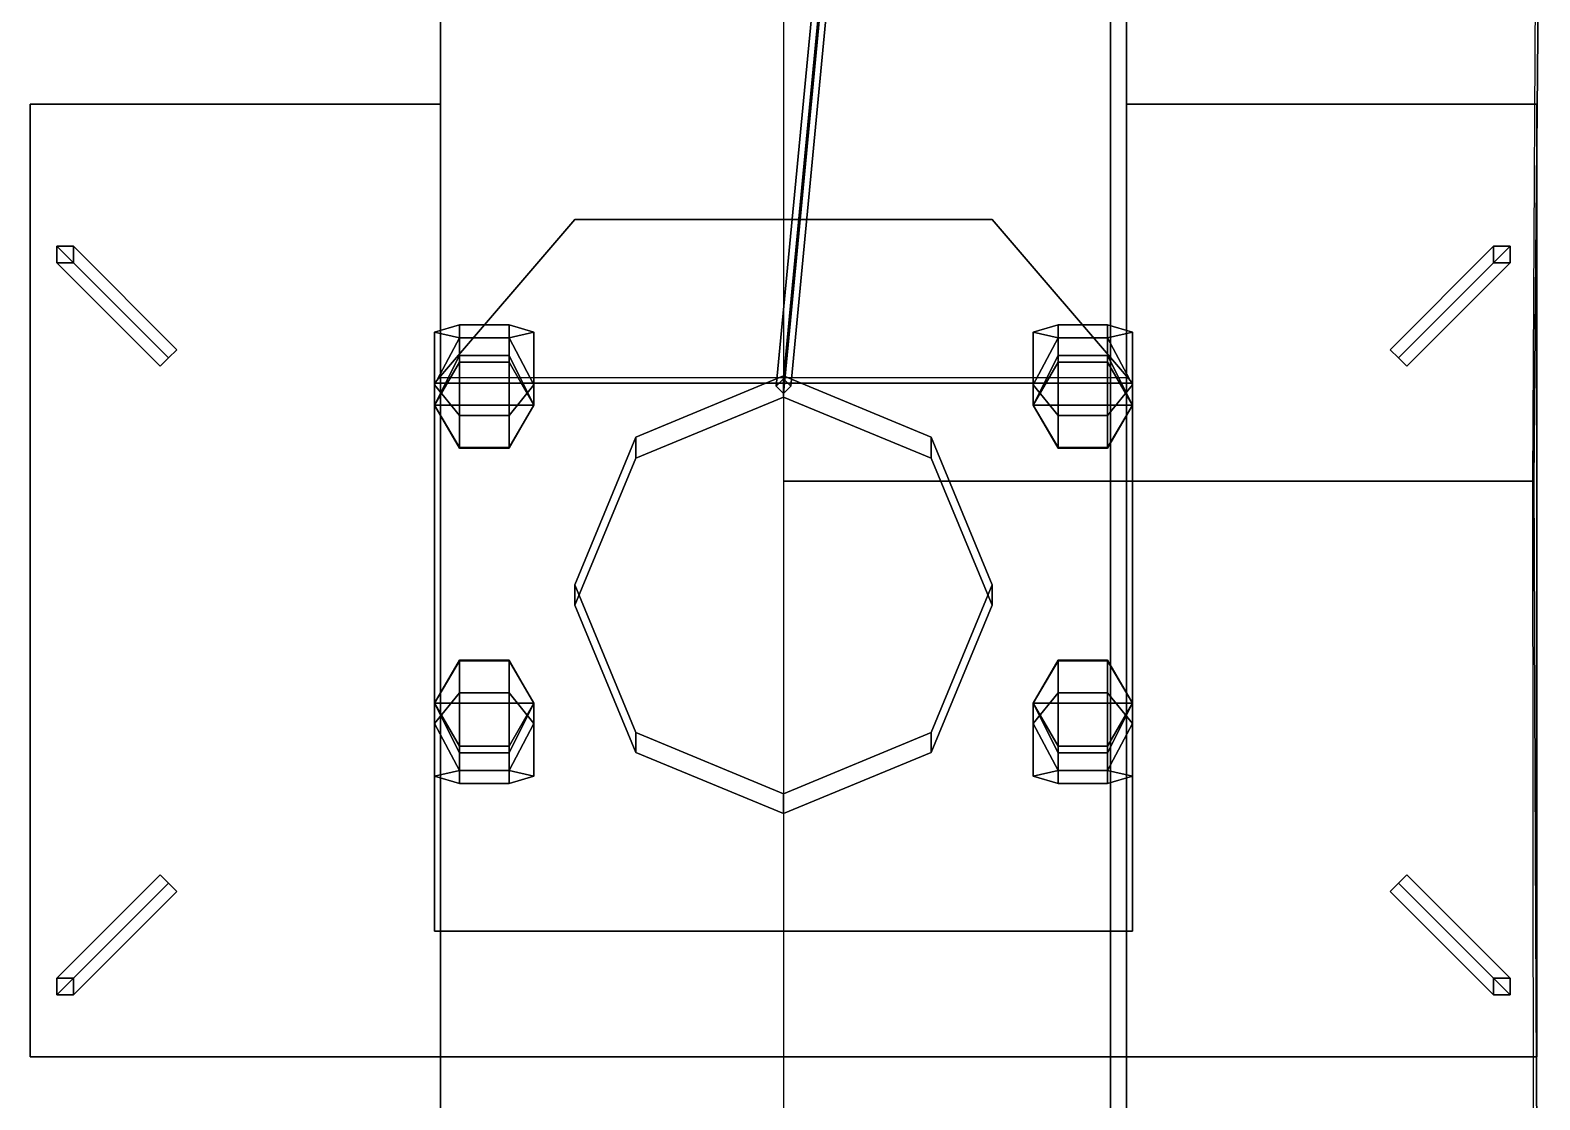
# Model space of a CAD drawing. Extents: x -5.2 to 5.2, y -31.7 to 31.7.
# Drawn here: x -5.16 to 5.18, y -5.12 to 2.2 of the extents above; entities that cross this region are included whole.
import ezdxf

# ---------------------------------------------------------------- set-up
doc = ezdxf.new("R2010")
doc.units = 0
doc.layers.get('0').update_dxf_attribs({"linetype": 'CONTINUOUS'})

msp = doc.modelspace()

# ---------------------------------------------------------------- linework, layer by layer
for points in [[(-2.35, 5.94, 0.59), (-2.35, -0.18, 0.57), (-2.35, -0.18, 2.85), (-2.35, 5.94, 2.85)], [(-2.35, 5.94, 2.85), (-2.35, -0.18, 2.85), (2.35, -0.18, 2.85), (2.35, 5.94, 2.85)], [(2.35, -0.18, 2.85), (2.35, -0.18, 0.57), (2.35, 5.94, 0.59), (2.35, 5.94, 2.85)], [(0.38, 3.79, 5.56), (0.33, 3.74, 5.56), (-0.05, -0.24, 9.92), (0, -0.19, 9.92)], [(0.33, 3.74, 5.56), (0.38, 3.69, 5.56), (0, -0.29, 9.92), (-0.05, -0.24, 9.92)], [(0.43, 3.74, 5.56), (0.38, 3.79, 5.56), (0, -0.19, 9.92), (0.05, -0.24, 9.92)], [(0.38, 3.69, 5.56), (0.43, 3.74, 5.56), (0.05, -0.24, 9.92), (0, -0.29, 9.92)], [(0, 3.69, 0.63), (0, -0.89, 0.71), (2.24, -0.89, 0.65), (2.24, 3.69, 0.57)], [(2.24, -0.89, 0.65), (5.14, -0.89, 0.48), (5.18, 3.69, 0.4), (2.24, 3.69, 0.57)], [(5.18, 3.69, 0.4), (5.14, -0.89, 0.48), (5.132, -0.89, -1), (5.157, 3.69, -1)], [(-5.16, 1.69, 2.85), (-5.16, -4.83, 2.85), (-2.35, -4.83, 2.85), (-2.35, 1.69, 2.85)], [(-2.35, 1.69, 2.85), (-2.35, -4.83, 2.85), (-5.16, -4.83, 2.85), (-5.16, 1.69, 2.85)], [(-5.16, 1.68, 2.85), (-5.16, 1.58, 2.85), (-5.16, 1.58, 1.58), (-5.16, 1.68, 1.58)], [(-5.16, 1.68, 1.58), (-5.16, 1.58, 1.58), (-5.16, 1.58, 2.85), (-5.16, 1.68, 2.85)], [(2.35, 1.69, 2.85), (2.35, -4.83, 2.85), (5.16, -4.83, 2.85), (5.16, 1.69, 2.85)], [(5.16, 1.69, 2.85), (5.16, -4.83, 2.85), (2.35, -4.83, 2.85), (2.35, 1.69, 2.85)], [(5.16, 1.68, 1.58), (5.16, 1.58, 1.58), (5.16, 1.58, 2.85), (5.16, 1.68, 2.85)], [(5.16, 1.68, 2.85), (5.16, 1.58, 2.85), (5.16, 1.58, 1.58), (5.16, 1.68, 1.58)], [(-1.43, 0.9, 0.63), (-2.39, -0.22, 0.63), (-2.39, -0.22, 3.71), (-1.43, 0.9, 3.71)], [(-1.43, 0.9, 3.71), (-2.39, -0.22, 3.71), (2.39, -0.22, 3.71), (1.43, 0.9, 3.71)], [(1.43, 0.9, 3.71), (1.43, 0.9, 0.63), (-1.43, 0.9, 0.63), (-1.43, 0.9, 3.71)], [(2.39, -0.22, 3.71), (2.39, -0.22, 0.63), (1.43, 0.9, 0.63), (1.43, 0.9, 3.71)], [(-4.977, 0.717, 4.5), (-4.863, 0.717, 4.42), (-4.863, 0.717, 0.62), (-4.977, 0.717, 0.62)], [(-4.977, 0.603, 4.42), (-4.977, 0.717, 4.5), (-4.977, 0.717, 0.62), (-4.977, 0.603, 0.62)], [(-4.213, -0.047, 5.52), (-4.156, 0.009, 5.44), (-4.863, 0.717, 4.42), (-4.977, 0.717, 4.5)], [(-4.269, -0.104, 5.44), (-4.213, -0.047, 5.52), (-4.977, 0.717, 4.5), (-4.977, 0.603, 4.42)], [(-4.863, 0.717, 4.42), (-4.863, 0.603, 4.34), (-4.863, 0.603, 0.62), (-4.863, 0.717, 0.62)], [(-4.156, 0.009, 5.44), (-4.213, -0.047, 5.36), (-4.863, 0.603, 4.34), (-4.863, 0.717, 4.42)], [(4.156, 0.009, 5.44), (4.213, -0.047, 5.52), (4.977, 0.717, 4.5), (4.863, 0.717, 4.42)], [(4.213, -0.047, 5.36), (4.156, 0.009, 5.44), (4.863, 0.717, 4.42), (4.863, 0.603, 4.34)], [(4.213, -0.047, 5.52), (4.269, -0.104, 5.44), (4.977, 0.603, 4.42), (4.977, 0.717, 4.5)], [(4.863, 0.717, 4.42), (4.977, 0.717, 4.5), (4.977, 0.717, 0.62), (4.863, 0.717, 0.62)], [(4.863, 0.603, 4.34), (4.863, 0.717, 4.42), (4.863, 0.717, 0.62), (4.863, 0.603, 0.62)], [(4.977, 0.717, 4.5), (4.977, 0.603, 4.42), (4.977, 0.603, 0.62), (4.977, 0.717, 0.62)], [(-4.863, 0.603, 4.34), (-4.977, 0.603, 4.42), (-4.977, 0.603, 0.62), (-4.863, 0.603, 0.62)], [(-4.213, -0.047, 5.36), (-4.269, -0.104, 5.44), (-4.977, 0.603, 4.42), (-4.863, 0.603, 4.34)], [(4.269, -0.104, 5.44), (4.213, -0.047, 5.36), (4.863, 0.603, 4.34), (4.977, 0.603, 4.42)], [(4.977, 0.603, 4.42), (4.863, 0.603, 4.34), (4.863, 0.603, 0.62), (4.977, 0.603, 0.62)], [(-5.16, 0.19, 1.59), (-5.16, 0.09, 1.59), (-5.16, 0.09, 2.85), (-5.16, 0.19, 2.85)], [(-5.16, 0.19, 2.85), (-5.16, 0.09, 2.85), (-5.16, 0.09, 1.59), (-5.16, 0.19, 1.59)], [(-2.22, 0.18, 7.34), (-2.39, 0.13, 6.7), (-2.39, -0.23, 6.7), (-2.22, -0.44, 7.11)], [(-2.39, 0.13, 6.7), (-2.22, 0.18, 7.34), (-2.22, -0.44, 7.11), (-2.39, -0.23, 6.7)], [(-2.39, 0.13, 6.7), (-2.22, 0.09, 6.08), (-2.22, 0.09, 6.08), (-2.39, -0.23, 6.7)], [(-2.22, 0.09, 6.08), (-2.39, 0.13, 6.7), (-2.39, -0.23, 6.7), (-2.22, 0.09, 6.08)], [(-1.88, 0.18, 7.34), (-2.22, 0.18, 7.34), (-2.22, -0.44, 7.11), (-1.88, -0.44, 7.11)], [(-2.22, 0.18, 7.34), (-1.88, 0.18, 7.34), (-1.88, -0.44, 7.11), (-2.22, -0.44, 7.11)], [(-1.71, 0.13, 6.7), (-1.88, 0.18, 7.34), (-1.88, -0.44, 7.11), (-1.71, -0.23, 6.7)], [(-1.88, 0.18, 7.34), (-1.71, 0.13, 6.7), (-1.71, -0.23, 6.7), (-1.88, -0.44, 7.11)], [(-1.88, 0.09, 6.08), (-1.71, 0.13, 6.7), (-1.71, -0.23, 6.7), (-1.88, 0.09, 6.08)], [(-1.71, 0.13, 6.7), (-1.88, 0.09, 6.08), (-1.88, 0.09, 6.08), (-1.71, -0.23, 6.7)], [(1.71, 0.13, 6.7), (1.88, 0.18, 7.34), (1.88, -0.44, 7.11), (1.71, -0.23, 6.7)], [(1.88, 0.18, 7.34), (1.71, 0.13, 6.7), (1.71, -0.23, 6.7), (1.88, -0.44, 7.11)], [(1.88, 0.09, 6.08), (1.71, 0.13, 6.7), (1.71, -0.23, 6.7), (1.88, 0.09, 6.08)], [(1.71, 0.13, 6.7), (1.88, 0.09, 6.08), (1.88, 0.09, 6.08), (1.71, -0.23, 6.7)], [(1.88, 0.18, 7.34), (2.22, 0.18, 7.34), (2.22, -0.44, 7.11), (1.88, -0.44, 7.11)], [(2.22, 0.18, 7.34), (1.88, 0.18, 7.34), (1.88, -0.44, 7.11), (2.22, -0.44, 7.11)], [(2.22, 0.18, 7.34), (2.39, 0.13, 6.7), (2.39, -0.23, 6.7), (2.22, -0.44, 7.11)], [(2.39, 0.13, 6.7), (2.22, 0.18, 7.34), (2.22, -0.44, 7.11), (2.39, -0.23, 6.7)], [(2.39, 0.13, 6.7), (2.22, 0.09, 6.08), (2.22, 0.09, 6.08), (2.39, -0.23, 6.7)], [(2.22, 0.09, 6.08), (2.39, 0.13, 6.7), (2.39, -0.23, 6.7), (2.22, 0.09, 6.08)], [(5.16, 0.19, 2.85), (5.16, 0.09, 2.85), (5.16, 0.09, 1.59), (5.16, 0.19, 1.59)], [(5.16, 0.19, 1.59), (5.16, 0.09, 1.59), (5.16, 0.09, 2.85), (5.16, 0.19, 2.85)], [(-4.213, -0.047, 5.36), (-4.156, 0.009, 5.44), (-4.213, -0.047, 5.52), (-4.269, -0.104, 5.44)], [(-2.22, -0.03, 5.97), (-2.39, -0.37, 6.36), (-2.39, -0.23, 6.7), (-2.22, 0.09, 6.08)], [(-2.39, -0.37, 6.36), (-2.22, -0.03, 5.97), (-2.22, 0.09, 6.08), (-2.39, -0.23, 6.7)], [(-2.22, 0.09, 6.08), (-1.88, 0.09, 6.08), (-1.88, 0.09, 6.08), (-2.22, 0.09, 6.08)], [(-1.88, -0.03, 5.97), (-2.22, -0.03, 5.97), (-2.22, 0.09, 6.08), (-1.88, 0.09, 6.08)], [(-1.88, 0.09, 6.08), (-2.22, 0.09, 6.08), (-2.22, 0.09, 6.08), (-1.88, 0.09, 6.08)], [(-2.22, -0.03, 5.97), (-1.88, -0.03, 5.97), (-1.88, 0.09, 6.08), (-2.22, 0.09, 6.08)], [(-1.71, -0.37, 6.36), (-1.88, -0.03, 5.97), (-1.88, 0.09, 6.08), (-1.71, -0.23, 6.7)], [(-1.88, -0.03, 5.97), (-1.71, -0.37, 6.36), (-1.71, -0.23, 6.7), (-1.88, 0.09, 6.08)], [(1.71, -0.37, 6.36), (1.88, -0.03, 5.97), (1.88, 0.09, 6.08), (1.71, -0.23, 6.7)], [(1.88, -0.03, 5.97), (1.71, -0.37, 6.36), (1.71, -0.23, 6.7), (1.88, 0.09, 6.08)], [(1.88, -0.03, 5.97), (2.22, -0.03, 5.97), (2.22, 0.09, 6.08), (1.88, 0.09, 6.08)], [(2.22, 0.09, 6.08), (1.88, 0.09, 6.08), (1.88, 0.09, 6.08), (2.22, 0.09, 6.08)], [(1.88, 0.09, 6.08), (2.22, 0.09, 6.08), (2.22, 0.09, 6.08), (1.88, 0.09, 6.08)], [(2.22, -0.03, 5.97), (1.88, -0.03, 5.97), (1.88, 0.09, 6.08), (2.22, 0.09, 6.08)], [(2.22, -0.03, 5.97), (2.39, -0.37, 6.36), (2.39, -0.23, 6.7), (2.22, 0.09, 6.08)], [(2.39, -0.37, 6.36), (2.22, -0.03, 5.97), (2.22, 0.09, 6.08), (2.39, -0.23, 6.7)], [(4.213, -0.047, 5.36), (4.269, -0.104, 5.44), (4.213, -0.047, 5.52), (4.156, 0.009, 5.44)], [(-2.22, -0.076, 5.92), (-2.39, -0.37, 5.92), (-2.39, -0.37, 6.36), (-2.22, -0.03, 5.97)], [(-2.39, -0.37, 5.92), (-2.22, -0.076, 5.92), (-2.22, -0.03, 5.97), (-2.39, -0.37, 6.36)], [(-2.22, -0.076, 3.71), (-2.39, -0.37, 3.71), (-2.39, -0.37, 5.92), (-2.22, -0.076, 5.92)], [(-1.88, -0.076, 5.92), (-2.22, -0.076, 5.92), (-2.39, -0.37, 5.92), (-1.71, -0.37, 5.92)], [(-1.88, -0.076, 5.92), (-2.22, -0.076, 5.92), (-2.22, -0.03, 5.97), (-1.88, -0.03, 5.97)], [(-2.22, -0.076, 5.92), (-1.88, -0.076, 5.92), (-1.88, -0.03, 5.97), (-2.22, -0.03, 5.97)], [(-1.88, -0.076, 3.71), (-2.22, -0.076, 3.71), (-2.22, -0.076, 5.92), (-1.88, -0.076, 5.92)], [(-1.71, -0.37, 5.92), (-1.88, -0.076, 5.92), (-1.88, -0.03, 5.97), (-1.71, -0.37, 6.36)], [(-1.88, -0.076, 5.92), (-1.71, -0.37, 5.92), (-1.71, -0.37, 6.36), (-1.88, -0.03, 5.97)], [(-1.71, -0.37, 3.71), (-1.88, -0.076, 3.71), (-1.88, -0.076, 5.92), (-1.71, -0.37, 5.92)], [(1.71, -0.37, 5.92), (1.88, -0.076, 5.92), (1.88, -0.03, 5.97), (1.71, -0.37, 6.36)], [(1.88, -0.076, 5.92), (1.71, -0.37, 5.92), (1.71, -0.37, 6.36), (1.88, -0.03, 5.97)], [(1.88, -0.076, 3.71), (1.71, -0.37, 3.71), (1.71, -0.37, 5.92), (1.88, -0.076, 5.92)], [(2.22, -0.076, 5.92), (1.88, -0.076, 5.92), (1.71, -0.37, 5.92), (2.39, -0.37, 5.92)], [(1.88, -0.076, 5.92), (2.22, -0.076, 5.92), (2.22, -0.03, 5.97), (1.88, -0.03, 5.97)], [(2.22, -0.076, 5.92), (1.88, -0.076, 5.92), (1.88, -0.03, 5.97), (2.22, -0.03, 5.97)], [(2.22, -0.076, 3.71), (1.88, -0.076, 3.71), (1.88, -0.076, 5.92), (2.22, -0.076, 5.92)], [(2.22, -0.076, 5.92), (2.39, -0.37, 5.92), (2.39, -0.37, 6.36), (2.22, -0.03, 5.97)], [(2.39, -0.37, 5.92), (2.22, -0.076, 5.92), (2.22, -0.03, 5.97), (2.39, -0.37, 6.36)], [(2.39, -0.37, 3.71), (2.22, -0.076, 3.71), (2.22, -0.076, 5.92), (2.39, -0.37, 5.92)], [(0, -0.17, 3.71), (-1.011, -0.589, 3.71), (-1.011, -0.733, 10.338), (0, -0.315, 10.375)], [(-1.011, -0.589, 3.71), (0, -0.17, 3.71), (0, -0.315, 10.375), (-1.011, -0.733, 10.338)], [(0, -0.19, 9.92), (-0.05, -0.24, 9.92), (-0.05, -0.24, 10.42), (0, -0.19, 10.42)], [(0.05, -0.24, 10.42), (0, -0.19, 10.42), (-0.05, -0.24, 10.42), (0, -0.29, 10.42)], [(1.011, -0.589, 3.71), (0, -0.17, 3.71), (0, -0.315, 10.375), (1.011, -0.733, 10.338)], [(0, -0.17, 3.71), (1.011, -0.589, 3.71), (1.011, -0.733, 10.338), (0, -0.315, 10.375)], [(0.05, -0.24, 9.92), (0, -0.19, 9.92), (0, -0.19, 10.42), (0.05, -0.24, 10.42)], [(-2.39, -0.22, 0.63), (-2.39, -3.97, 0.67), (-2.39, -3.97, 3.71), (-2.39, -0.22, 3.71)], [(-2.39, -0.22, 3.71), (-2.39, -3.97, 3.71), (2.39, -3.97, 3.71), (2.39, -0.22, 3.71)], [(-2.39, -0.37, 6.36), (-2.22, -0.66, 6.74), (-2.22, -0.44, 7.11), (-2.39, -0.23, 6.7)], [(-2.22, -0.66, 6.74), (-2.39, -0.37, 6.36), (-2.39, -0.23, 6.7), (-2.22, -0.44, 7.11)], [(-1.88, -0.66, 6.74), (-1.71, -0.37, 6.36), (-1.71, -0.23, 6.7), (-1.88, -0.44, 7.11)], [(-1.71, -0.37, 6.36), (-1.88, -0.66, 6.74), (-1.88, -0.44, 7.11), (-1.71, -0.23, 6.7)], [(-0.05, -0.24, 9.92), (0, -0.29, 9.92), (0, -0.29, 10.42), (-0.05, -0.24, 10.42)], [(0, -0.29, 9.92), (0.05, -0.24, 9.92), (0.05, -0.24, 10.42), (0, -0.29, 10.42)], [(1.88, -0.66, 6.74), (1.71, -0.37, 6.36), (1.71, -0.23, 6.7), (1.88, -0.44, 7.11)], [(1.71, -0.37, 6.36), (1.88, -0.66, 6.74), (1.88, -0.44, 7.11), (1.71, -0.23, 6.7)], [(2.39, -0.37, 6.36), (2.22, -0.66, 6.74), (2.22, -0.44, 7.11), (2.39, -0.23, 6.7)], [(2.22, -0.66, 6.74), (2.39, -0.37, 6.36), (2.39, -0.23, 6.7), (2.22, -0.44, 7.11)], [(2.39, -3.97, 3.71), (2.39, -3.97, 0.67), (2.39, -0.22, 0.63), (2.39, -0.22, 3.71)], [(-2.39, -0.37, 3.71), (-2.22, -0.664, 3.71), (-2.22, -0.664, 5.92), (-2.39, -0.37, 5.92)], [(-2.39, -0.37, 5.92), (-2.22, -0.664, 5.92), (-2.22, -0.66, 6.74), (-2.39, -0.37, 6.36)], [(-1.71, -0.37, 5.92), (-2.39, -0.37, 5.92), (-2.22, -0.664, 5.92), (-1.88, -0.664, 5.92)], [(-2.22, -0.664, 5.92), (-2.39, -0.37, 5.92), (-2.39, -0.37, 6.36), (-2.22, -0.66, 6.74)], [(-1.88, -0.664, 3.71), (-1.71, -0.37, 3.71), (-1.71, -0.37, 5.92), (-1.88, -0.664, 5.92)], [(-1.88, -0.664, 5.92), (-1.71, -0.37, 5.92), (-1.71, -0.37, 6.36), (-1.88, -0.66, 6.74)], [(-1.71, -0.37, 5.92), (-1.88, -0.664, 5.92), (-1.88, -0.66, 6.74), (-1.71, -0.37, 6.36)], [(1.71, -0.37, 3.71), (1.88, -0.664, 3.71), (1.88, -0.664, 5.92), (1.71, -0.37, 5.92)], [(1.88, -0.664, 5.92), (1.71, -0.37, 5.92), (1.71, -0.37, 6.36), (1.88, -0.66, 6.74)], [(1.71, -0.37, 5.92), (1.88, -0.664, 5.92), (1.88, -0.66, 6.74), (1.71, -0.37, 6.36)], [(2.39, -0.37, 5.92), (1.71, -0.37, 5.92), (1.88, -0.664, 5.92), (2.22, -0.664, 5.92)], [(2.22, -0.664, 3.71), (2.39, -0.37, 3.71), (2.39, -0.37, 5.92), (2.22, -0.664, 5.92)], [(2.39, -0.37, 5.92), (2.22, -0.664, 5.92), (2.22, -0.66, 6.74), (2.39, -0.37, 6.36)], [(2.22, -0.664, 5.92), (2.39, -0.37, 5.92), (2.39, -0.37, 6.36), (2.22, -0.66, 6.74)], [(-2.22, -0.66, 6.74), (-1.88, -0.66, 6.74), (-1.88, -0.44, 7.11), (-2.22, -0.44, 7.11)], [(-1.88, -0.66, 6.74), (-2.22, -0.66, 6.74), (-2.22, -0.44, 7.11), (-1.88, -0.44, 7.11)], [(2.22, -0.66, 6.74), (1.88, -0.66, 6.74), (1.88, -0.44, 7.11), (2.22, -0.44, 7.11)], [(1.88, -0.66, 6.74), (2.22, -0.66, 6.74), (2.22, -0.44, 7.11), (1.88, -0.44, 7.11)], [(-1.011, -0.589, 3.71), (-1.43, -1.6, 3.71), (-1.43, -1.74, 10.25), (-1.011, -0.733, 10.338)], [(-1.43, -1.6, 3.71), (-1.011, -0.589, 3.71), (-1.011, -0.733, 10.338), (-1.43, -1.74, 10.25)], [(1.43, -1.6, 3.71), (1.011, -0.589, 3.71), (1.011, -0.733, 10.338), (1.43, -1.74, 10.25)], [(1.011, -0.589, 3.71), (1.43, -1.6, 3.71), (1.43, -1.74, 10.25), (1.011, -0.733, 10.338)], [(-2.22, -0.664, 5.92), (-1.88, -0.664, 5.92), (-1.88, -0.66, 6.74), (-2.22, -0.66, 6.74)], [(-1.88, -0.664, 5.92), (-2.22, -0.664, 5.92), (-2.22, -0.66, 6.74), (-1.88, -0.66, 6.74)], [(-2.22, -0.664, 3.71), (-1.88, -0.664, 3.71), (-1.88, -0.664, 5.92), (-2.22, -0.664, 5.92)], [(2.22, -0.664, 5.92), (1.88, -0.664, 5.92), (1.88, -0.66, 6.74), (2.22, -0.66, 6.74)], [(1.88, -0.664, 5.92), (2.22, -0.664, 5.92), (2.22, -0.66, 6.74), (1.88, -0.66, 6.74)], [(1.88, -0.664, 3.71), (2.22, -0.664, 3.71), (2.22, -0.664, 5.92), (1.88, -0.664, 5.92)], [(0, -0.89, 0.71), (0, -5.42, 0.74), (2.24, -5.42, 0.68), (2.24, -0.89, 0.65)], [(2.24, -5.42, 0.68), (5.16, -5.42, 0.51), (5.14, -0.89, 0.48), (2.24, -0.89, 0.65)], [(5.14, -0.89, 0.48), (5.16, -5.42, 0.51), (5.136, -5.42, -1), (5.132, -0.89, -1)], [(-5.16, -1.53, 2.85), (-5.16, -1.63, 2.85), (-5.16, -1.63, 1.61), (-5.16, -1.53, 1.61)], [(-5.16, -1.53, 1.61), (-5.16, -1.63, 1.61), (-5.16, -1.63, 2.85), (-5.16, -1.53, 2.85)], [(5.16, -1.53, 1.61), (5.16, -1.63, 1.61), (5.16, -1.63, 2.85), (5.16, -1.53, 2.85)], [(5.16, -1.53, 2.85), (5.16, -1.63, 2.85), (5.16, -1.63, 1.61), (5.16, -1.53, 1.61)], [(-1.43, -1.6, 3.71), (-1.011, -2.611, 3.71), (-1.011, -2.747, 10.162), (-1.43, -1.74, 10.25)], [(-1.011, -2.611, 3.71), (-1.43, -1.6, 3.71), (-1.43, -1.74, 10.25), (-1.011, -2.747, 10.162)], [(1.011, -2.611, 3.71), (1.43, -1.6, 3.71), (1.43, -1.74, 10.25), (1.011, -2.747, 10.162)], [(1.43, -1.6, 3.71), (1.011, -2.611, 3.71), (1.011, -2.747, 10.162), (1.43, -1.74, 10.25)], [(-2.22, -2.116, 3.71), (-2.39, -2.41, 3.71), (-2.39, -2.41, 6.71), (-2.22, -2.116, 6.71)], [(-2.39, -2.41, 6.71), (-2.22, -2.116, 6.71), (-2.22, -2.12, 7.53), (-2.39, -2.41, 7.15)], [(-2.22, -2.116, 6.71), (-2.39, -2.41, 6.71), (-2.39, -2.41, 7.15), (-2.22, -2.12, 7.53)], [(-2.39, -2.41, 6.71), (-1.71, -2.41, 6.71), (-1.88, -2.116, 6.71), (-2.22, -2.116, 6.71)], [(-2.39, -2.41, 7.15), (-2.22, -2.12, 7.53), (-2.22, -2.34, 7.9), (-2.39, -2.55, 7.49)], [(-2.22, -2.12, 7.53), (-2.39, -2.41, 7.15), (-2.39, -2.55, 7.49), (-2.22, -2.34, 7.9)], [(-1.88, -2.116, 3.71), (-2.22, -2.116, 3.71), (-2.22, -2.116, 6.71), (-1.88, -2.116, 6.71)], [(-2.22, -2.116, 6.71), (-1.88, -2.116, 6.71), (-1.88, -2.12, 7.53), (-2.22, -2.12, 7.53)], [(-1.88, -2.116, 6.71), (-2.22, -2.116, 6.71), (-2.22, -2.12, 7.53), (-1.88, -2.12, 7.53)], [(-2.22, -2.12, 7.53), (-1.88, -2.12, 7.53), (-1.88, -2.34, 7.9), (-2.22, -2.34, 7.9)], [(-1.88, -2.12, 7.53), (-2.22, -2.12, 7.53), (-2.22, -2.34, 7.9), (-1.88, -2.34, 7.9)], [(-1.71, -2.41, 3.71), (-1.88, -2.116, 3.71), (-1.88, -2.116, 6.71), (-1.71, -2.41, 6.71)], [(-1.88, -2.116, 6.71), (-1.71, -2.41, 6.71), (-1.71, -2.41, 7.15), (-1.88, -2.12, 7.53)], [(-1.71, -2.41, 6.71), (-1.88, -2.116, 6.71), (-1.88, -2.12, 7.53), (-1.71, -2.41, 7.15)], [(-1.88, -2.12, 7.53), (-1.71, -2.41, 7.15), (-1.71, -2.55, 7.49), (-1.88, -2.34, 7.9)], [(-1.71, -2.41, 7.15), (-1.88, -2.12, 7.53), (-1.88, -2.34, 7.9), (-1.71, -2.55, 7.49)], [(1.88, -2.116, 3.71), (1.71, -2.41, 3.71), (1.71, -2.41, 6.71), (1.88, -2.116, 6.71)], [(1.88, -2.116, 6.71), (1.71, -2.41, 6.71), (1.71, -2.41, 7.15), (1.88, -2.12, 7.53)], [(1.71, -2.41, 6.71), (1.88, -2.116, 6.71), (1.88, -2.12, 7.53), (1.71, -2.41, 7.15)], [(1.71, -2.41, 6.71), (2.39, -2.41, 6.71), (2.22, -2.116, 6.71), (1.88, -2.116, 6.71)], [(1.88, -2.12, 7.53), (1.71, -2.41, 7.15), (1.71, -2.55, 7.49), (1.88, -2.34, 7.9)], [(1.71, -2.41, 7.15), (1.88, -2.12, 7.53), (1.88, -2.34, 7.9), (1.71, -2.55, 7.49)], [(2.22, -2.116, 3.71), (1.88, -2.116, 3.71), (1.88, -2.116, 6.71), (2.22, -2.116, 6.71)], [(2.22, -2.116, 6.71), (1.88, -2.116, 6.71), (1.88, -2.12, 7.53), (2.22, -2.12, 7.53)], [(1.88, -2.116, 6.71), (2.22, -2.116, 6.71), (2.22, -2.12, 7.53), (1.88, -2.12, 7.53)], [(2.22, -2.12, 7.53), (1.88, -2.12, 7.53), (1.88, -2.34, 7.9), (2.22, -2.34, 7.9)], [(1.88, -2.12, 7.53), (2.22, -2.12, 7.53), (2.22, -2.34, 7.9), (1.88, -2.34, 7.9)], [(2.39, -2.41, 3.71), (2.22, -2.116, 3.71), (2.22, -2.116, 6.71), (2.39, -2.41, 6.71)], [(2.39, -2.41, 6.71), (2.22, -2.116, 6.71), (2.22, -2.12, 7.53), (2.39, -2.41, 7.15)], [(2.22, -2.116, 6.71), (2.39, -2.41, 6.71), (2.39, -2.41, 7.15), (2.22, -2.12, 7.53)], [(2.39, -2.41, 7.15), (2.22, -2.12, 7.53), (2.22, -2.34, 7.9), (2.39, -2.55, 7.49)], [(2.22, -2.12, 7.53), (2.39, -2.41, 7.15), (2.39, -2.55, 7.49), (2.22, -2.34, 7.9)], [(-2.22, -2.96, 8.13), (-2.39, -2.91, 7.49), (-2.39, -2.55, 7.49), (-2.22, -2.34, 7.9)], [(-2.39, -2.91, 7.49), (-2.22, -2.96, 8.13), (-2.22, -2.34, 7.9), (-2.39, -2.55, 7.49)], [(-1.88, -2.96, 8.13), (-2.22, -2.96, 8.13), (-2.22, -2.34, 7.9), (-1.88, -2.34, 7.9)], [(-2.22, -2.96, 8.13), (-1.88, -2.96, 8.13), (-1.88, -2.34, 7.9), (-2.22, -2.34, 7.9)], [(-1.71, -2.91, 7.49), (-1.88, -2.96, 8.13), (-1.88, -2.34, 7.9), (-1.71, -2.55, 7.49)], [(-1.88, -2.96, 8.13), (-1.71, -2.91, 7.49), (-1.71, -2.55, 7.49), (-1.88, -2.34, 7.9)], [(1.71, -2.91, 7.49), (1.88, -2.96, 8.13), (1.88, -2.34, 7.9), (1.71, -2.55, 7.49)], [(1.88, -2.96, 8.13), (1.71, -2.91, 7.49), (1.71, -2.55, 7.49), (1.88, -2.34, 7.9)], [(1.88, -2.96, 8.13), (2.22, -2.96, 8.13), (2.22, -2.34, 7.9), (1.88, -2.34, 7.9)], [(2.22, -2.96, 8.13), (1.88, -2.96, 8.13), (1.88, -2.34, 7.9), (2.22, -2.34, 7.9)], [(2.22, -2.96, 8.13), (2.39, -2.91, 7.49), (2.39, -2.55, 7.49), (2.22, -2.34, 7.9)], [(2.39, -2.91, 7.49), (2.22, -2.96, 8.13), (2.22, -2.34, 7.9), (2.39, -2.55, 7.49)], [(-2.39, -2.41, 3.71), (-2.22, -2.704, 3.71), (-2.22, -2.704, 6.71), (-2.39, -2.41, 6.71)], [(-2.22, -2.75, 6.76), (-2.39, -2.41, 7.15), (-2.39, -2.55, 7.49), (-2.22, -2.87, 6.87)], [(-2.39, -2.41, 7.15), (-2.22, -2.75, 6.76), (-2.22, -2.87, 6.87), (-2.39, -2.55, 7.49)], [(-2.22, -2.704, 6.71), (-2.39, -2.41, 6.71), (-2.39, -2.41, 7.15), (-2.22, -2.75, 6.76)], [(-2.39, -2.41, 6.71), (-2.22, -2.704, 6.71), (-2.22, -2.75, 6.76), (-2.39, -2.41, 7.15)], [(-2.22, -2.704, 6.71), (-1.88, -2.704, 6.71), (-1.71, -2.41, 6.71), (-2.39, -2.41, 6.71)], [(-1.88, -2.704, 3.71), (-1.71, -2.41, 3.71), (-1.71, -2.41, 6.71), (-1.88, -2.704, 6.71)], [(-1.71, -2.41, 7.15), (-1.88, -2.75, 6.76), (-1.88, -2.87, 6.87), (-1.71, -2.55, 7.49)], [(-1.88, -2.75, 6.76), (-1.71, -2.41, 7.15), (-1.71, -2.55, 7.49), (-1.88, -2.87, 6.87)], [(-1.71, -2.41, 6.71), (-1.88, -2.704, 6.71), (-1.88, -2.75, 6.76), (-1.71, -2.41, 7.15)], [(-1.88, -2.704, 6.71), (-1.71, -2.41, 6.71), (-1.71, -2.41, 7.15), (-1.88, -2.75, 6.76)], [(1.71, -2.41, 3.71), (1.88, -2.704, 3.71), (1.88, -2.704, 6.71), (1.71, -2.41, 6.71)], [(1.71, -2.41, 7.15), (1.88, -2.75, 6.76), (1.88, -2.87, 6.87), (1.71, -2.55, 7.49)], [(1.88, -2.75, 6.76), (1.71, -2.41, 7.15), (1.71, -2.55, 7.49), (1.88, -2.87, 6.87)], [(1.88, -2.704, 6.71), (2.22, -2.704, 6.71), (2.39, -2.41, 6.71), (1.71, -2.41, 6.71)], [(1.71, -2.41, 6.71), (1.88, -2.704, 6.71), (1.88, -2.75, 6.76), (1.71, -2.41, 7.15)], [(1.88, -2.704, 6.71), (1.71, -2.41, 6.71), (1.71, -2.41, 7.15), (1.88, -2.75, 6.76)], [(2.22, -2.704, 3.71), (2.39, -2.41, 3.71), (2.39, -2.41, 6.71), (2.22, -2.704, 6.71)], [(2.22, -2.75, 6.76), (2.39, -2.41, 7.15), (2.39, -2.55, 7.49), (2.22, -2.87, 6.87)], [(2.39, -2.41, 7.15), (2.22, -2.75, 6.76), (2.22, -2.87, 6.87), (2.39, -2.55, 7.49)], [(2.22, -2.704, 6.71), (2.39, -2.41, 6.71), (2.39, -2.41, 7.15), (2.22, -2.75, 6.76)], [(2.39, -2.41, 6.71), (2.22, -2.704, 6.71), (2.22, -2.75, 6.76), (2.39, -2.41, 7.15)], [(-2.39, -2.91, 7.49), (-2.22, -2.87, 6.87), (-2.22, -2.87, 6.87), (-2.39, -2.55, 7.49)], [(-2.22, -2.87, 6.87), (-2.39, -2.91, 7.49), (-2.39, -2.55, 7.49), (-2.22, -2.87, 6.87)], [(-1.88, -2.87, 6.87), (-1.71, -2.91, 7.49), (-1.71, -2.55, 7.49), (-1.88, -2.87, 6.87)], [(-1.71, -2.91, 7.49), (-1.88, -2.87, 6.87), (-1.88, -2.87, 6.87), (-1.71, -2.55, 7.49)], [(1.88, -2.87, 6.87), (1.71, -2.91, 7.49), (1.71, -2.55, 7.49), (1.88, -2.87, 6.87)], [(1.71, -2.91, 7.49), (1.88, -2.87, 6.87), (1.88, -2.87, 6.87), (1.71, -2.55, 7.49)], [(2.39, -2.91, 7.49), (2.22, -2.87, 6.87), (2.22, -2.87, 6.87), (2.39, -2.55, 7.49)], [(2.22, -2.87, 6.87), (2.39, -2.91, 7.49), (2.39, -2.55, 7.49), (2.22, -2.87, 6.87)], [(-1.011, -2.611, 3.71), (0, -3.03, 3.71), (0, -3.165, 10.125), (-1.011, -2.747, 10.162)], [(0, -3.03, 3.71), (-1.011, -2.611, 3.71), (-1.011, -2.747, 10.162), (0, -3.165, 10.125)], [(0, -3.03, 3.71), (1.011, -2.611, 3.71), (1.011, -2.747, 10.162), (0, -3.165, 10.125)], [(1.011, -2.611, 3.71), (0, -3.03, 3.71), (0, -3.165, 10.125), (1.011, -2.747, 10.162)], [(-2.22, -2.704, 3.71), (-1.88, -2.704, 3.71), (-1.88, -2.704, 6.71), (-2.22, -2.704, 6.71)], [(-1.88, -2.704, 6.71), (-2.22, -2.704, 6.71), (-2.22, -2.75, 6.76), (-1.88, -2.75, 6.76)], [(-2.22, -2.704, 6.71), (-1.88, -2.704, 6.71), (-1.88, -2.75, 6.76), (-2.22, -2.75, 6.76)], [(-1.88, -2.75, 6.76), (-2.22, -2.75, 6.76), (-2.22, -2.87, 6.87), (-1.88, -2.87, 6.87)], [(-2.22, -2.75, 6.76), (-1.88, -2.75, 6.76), (-1.88, -2.87, 6.87), (-2.22, -2.87, 6.87)], [(1.88, -2.704, 3.71), (2.22, -2.704, 3.71), (2.22, -2.704, 6.71), (1.88, -2.704, 6.71)], [(1.88, -2.704, 6.71), (2.22, -2.704, 6.71), (2.22, -2.75, 6.76), (1.88, -2.75, 6.76)], [(2.22, -2.704, 6.71), (1.88, -2.704, 6.71), (1.88, -2.75, 6.76), (2.22, -2.75, 6.76)], [(1.88, -2.75, 6.76), (2.22, -2.75, 6.76), (2.22, -2.87, 6.87), (1.88, -2.87, 6.87)], [(2.22, -2.75, 6.76), (1.88, -2.75, 6.76), (1.88, -2.87, 6.87), (2.22, -2.87, 6.87)], [(-2.22, -2.87, 6.87), (-1.88, -2.87, 6.87), (-1.88, -2.87, 6.87), (-2.22, -2.87, 6.87)], [(-1.88, -2.87, 6.87), (-2.22, -2.87, 6.87), (-2.22, -2.87, 6.87), (-1.88, -2.87, 6.87)], [(2.22, -2.87, 6.87), (1.88, -2.87, 6.87), (1.88, -2.87, 6.87), (2.22, -2.87, 6.87)], [(1.88, -2.87, 6.87), (2.22, -2.87, 6.87), (2.22, -2.87, 6.87), (1.88, -2.87, 6.87)], [(-5.16, -3.13, 1.65), (-5.16, -3.23, 1.65), (-5.16, -3.23, 2.85), (-5.16, -3.13, 2.85)], [(-5.16, -3.13, 2.85), (-5.16, -3.23, 2.85), (-5.16, -3.23, 1.65), (-5.16, -3.13, 1.65)], [(5.16, -3.13, 2.85), (5.16, -3.23, 2.85), (5.16, -3.23, 1.65), (5.16, -3.13, 1.65)], [(5.16, -3.13, 1.65), (5.16, -3.23, 1.65), (5.16, -3.23, 2.85), (5.16, -3.13, 2.85)], [(-4.213, -3.643, 5.52), (-4.269, -3.586, 5.44), (-4.977, -4.293, 4.42), (-4.977, -4.407, 4.5)], [(-4.269, -3.586, 5.44), (-4.213, -3.643, 5.36), (-4.863, -4.293, 4.34), (-4.977, -4.293, 4.42)], [(-4.213, -3.643, 5.36), (-4.269, -3.586, 5.44), (-4.213, -3.643, 5.52), (-4.156, -3.699, 5.44)], [(4.213, -3.643, 5.36), (4.156, -3.699, 5.44), (4.213, -3.643, 5.52), (4.269, -3.586, 5.44)], [(4.213, -3.643, 5.36), (4.269, -3.586, 5.44), (4.977, -4.293, 4.42), (4.863, -4.293, 4.34)], [(4.269, -3.586, 5.44), (4.213, -3.643, 5.52), (4.977, -4.407, 4.5), (4.977, -4.293, 4.42)], [(-4.156, -3.699, 5.44), (-4.213, -3.643, 5.52), (-4.977, -4.407, 4.5), (-4.863, -4.407, 4.42)], [(-4.213, -3.643, 5.36), (-4.156, -3.699, 5.44), (-4.863, -4.407, 4.42), (-4.863, -4.293, 4.34)], [(4.156, -3.699, 5.44), (4.213, -3.643, 5.36), (4.863, -4.293, 4.34), (4.863, -4.407, 4.42)], [(4.213, -3.643, 5.52), (4.156, -3.699, 5.44), (4.863, -4.407, 4.42), (4.977, -4.407, 4.5)], [(-2.39, -3.97, 3.71), (-2.39, -3.97, 0.67), (2.39, -3.97, 0.67), (2.39, -3.97, 3.71)], [(-2.35, -3.97, 0.67), (-2.35, -4.83, 0.67), (-2.35, -4.83, 2.85), (-2.35, -3.97, 2.85)], [(-2.35, -3.97, 2.85), (-2.35, -4.83, 2.85), (2.35, -4.83, 2.85), (2.35, -3.97, 2.85)], [(2.35, -4.83, 2.85), (2.35, -4.83, 0.67), (2.35, -3.97, 0.67), (2.35, -3.97, 2.85)], [(-4.977, -4.293, 4.42), (-4.863, -4.293, 4.34), (-4.863, -4.293, 0.67), (-4.977, -4.293, 0.67)], [(-4.977, -4.407, 4.5), (-4.977, -4.293, 4.42), (-4.977, -4.293, 0.67), (-4.977, -4.407, 0.67)], [(-4.863, -4.293, 4.34), (-4.863, -4.407, 4.42), (-4.863, -4.407, 0.67), (-4.863, -4.293, 0.67)], [(4.863, -4.293, 4.34), (4.977, -4.293, 4.42), (4.977, -4.293, 0.67), (4.863, -4.293, 0.67)], [(4.863, -4.407, 4.42), (4.863, -4.293, 4.34), (4.863, -4.293, 0.67), (4.863, -4.407, 0.67)], [(4.977, -4.293, 4.42), (4.977, -4.407, 4.5), (4.977, -4.407, 0.67), (4.977, -4.293, 0.67)], [(-4.863, -4.407, 4.42), (-4.977, -4.407, 4.5), (-4.977, -4.407, 0.67), (-4.863, -4.407, 0.67)], [(4.977, -4.407, 4.5), (4.863, -4.407, 4.42), (4.863, -4.407, 0.67), (4.977, -4.407, 0.67)], [(-5.16, -4.73, 1.69), (-5.16, -4.83, 1.69), (-5.16, -4.83, 2.85), (-5.16, -4.73, 2.85)], [(-5.16, -4.73, 2.85), (-5.16, -4.83, 2.85), (-5.16, -4.83, 1.69), (-5.16, -4.73, 1.69)], [(5.16, -4.73, 1.69), (5.16, -4.83, 1.69), (5.16, -4.83, 2.85), (5.16, -4.73, 2.85)], [(5.16, -4.73, 2.85), (5.16, -4.83, 2.85), (5.16, -4.83, 1.69), (5.16, -4.73, 1.69)], [(-2.35, -4.83, 0.67), (-2.35, -9.96, 0.8), (-2.35, -9.96, 3.11), (-2.35, -4.83, 2.85)], [(-2.35, -4.83, 2.85), (-2.35, -9.96, 3.11), (2.35, -9.96, 3.11), (2.35, -4.83, 2.85)], [(2.35, -9.96, 3.11), (2.35, -9.96, 0.8), (2.35, -4.83, 0.67), (2.35, -4.83, 2.85)]]:
    msp.add_3dface(points)

doc.saveas('drawing.dxf')
